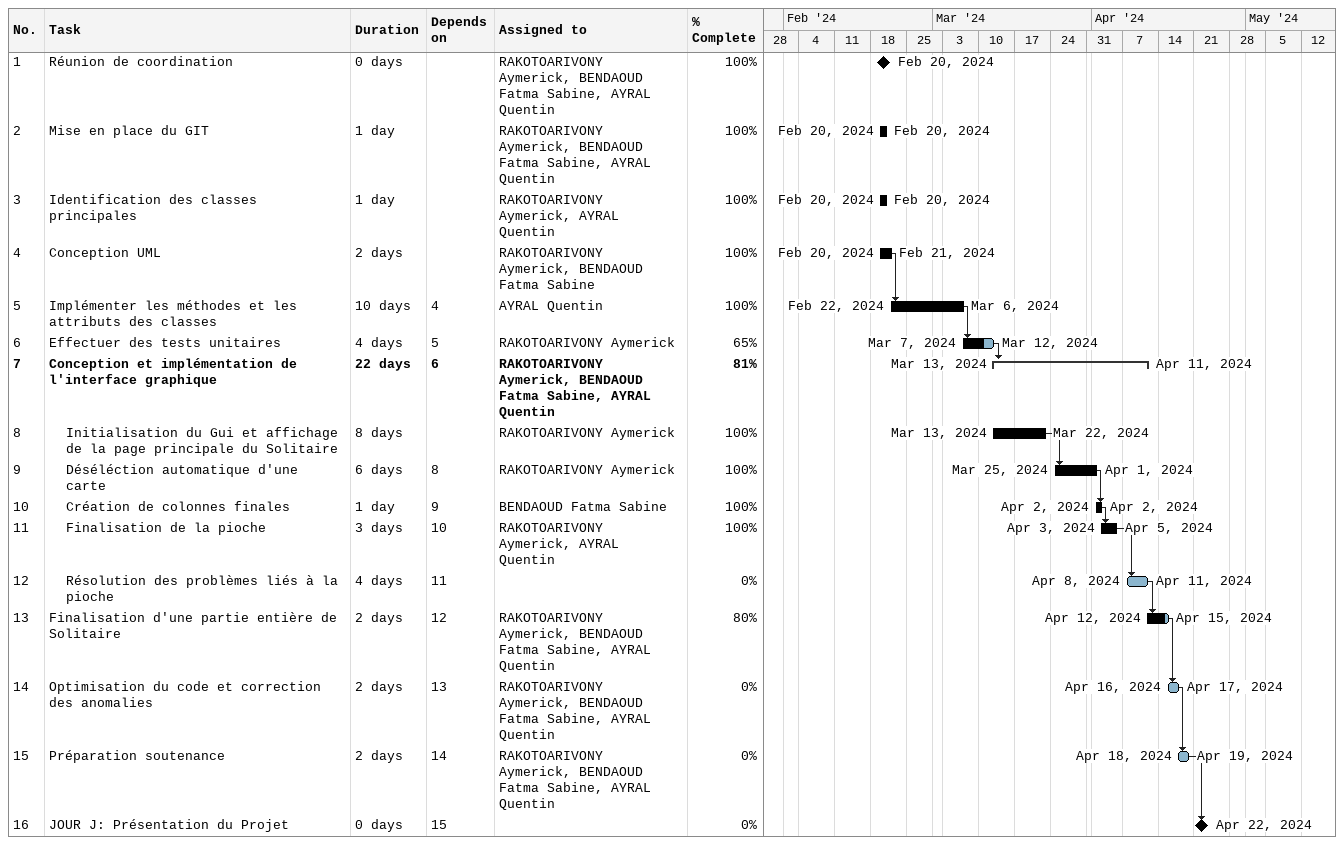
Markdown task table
| ID | Level | Task | Duration | Start | Finish | Predecessors | Resources | % complete |
|---|---|---|---|---|---|---|---|---|
| 1 | 1 | Réunion de coordination | 0d | 2024-02-20 | 2024-02-20 |  | RAKOTOARIVONY Aymerick, BENDAOUD Fatma Sabine, AYRAL Quentin | 100 |
| 2 | 1 | Mise en place du GIT | 1d | 2024-02-20 | 2024-02-20 |  | RAKOTOARIVONY Aymerick, BENDAOUD Fatma Sabine, AYRAL Quentin | 100 |
| 3 | 1 | Identification des classes principales | 1d | 2024-02-20 | 2024-02-20 |  | RAKOTOARIVONY Aymerick, AYRAL Quentin | 100 |
| 4 | 1 | Conception UML | 2d | 2024-02-20 | 2024-02-21 |  | RAKOTOARIVONY Aymerick, BENDAOUD Fatma Sabine | 100 |
| 5 | 1 | Implémenter les méthodes et les attributs des classes | 10d | 2024-02-22 | 2024-03-06 | 4 | AYRAL Quentin | 100 |
| 6 | 1 | Effectuer des tests unitaires | 4d | 2024-03-07 | 2024-03-12 | 5 | RAKOTOARIVONY Aymerick | 65 |
| 7 | 1 | **Conception et implémentation de l'interface graphique** | 22d | 2024-03-13 | 2024-04-11 | 6 | RAKOTOARIVONY Aymerick, BENDAOUD Fatma Sabine, AYRAL Quentin | 81 |
| 8 | 2 | Initialisation du Gui et affichage de la page principale du Solitaire | 8d | 2024-03-13 | 2024-03-22 |  | RAKOTOARIVONY Aymerick | 100 |
| 9 | 2 | Déséléction automatique d'une carte | 6d | 2024-03-25 | 2024-04-01 | 8 | RAKOTOARIVONY Aymerick | 100 |
| 10 | 2 | Création de colonnes finales | 1d | 2024-04-02 | 2024-04-02 | 9 | BENDAOUD Fatma Sabine | 100 |
| 11 | 2 | Finalisation de la pioche | 3d | 2024-04-03 | 2024-04-05 | 10 | RAKOTOARIVONY Aymerick, AYRAL Quentin | 100 |
| 12 | 2 | Résolution des problèmes liés à la pioche | 4d | 2024-04-08 | 2024-04-11 | 11 |  | 0 |
| 13 | 1 | Finalisation d'une partie entière de Solitaire | 2d | 2024-04-12 | 2024-04-15 | 12 | RAKOTOARIVONY Aymerick, BENDAOUD Fatma Sabine, AYRAL Quentin | 80 |
| 14 | 1 | Optimisation du code et correction des anomalies | 2d | 2024-04-16 | 2024-04-17 | 13 | RAKOTOARIVONY Aymerick, BENDAOUD Fatma Sabine, AYRAL Quentin | 0 |
| 15 | 1 | Préparation soutenance | 2d | 2024-04-18 | 2024-04-19 | 14 | RAKOTOARIVONY Aymerick, BENDAOUD Fatma Sabine, AYRAL Quentin | 0 |
| 16 | 1 | JOUR J: Présentation du Projet | 0d | 2024-04-22 | 2024-04-22 | 15 |  | 0 |
